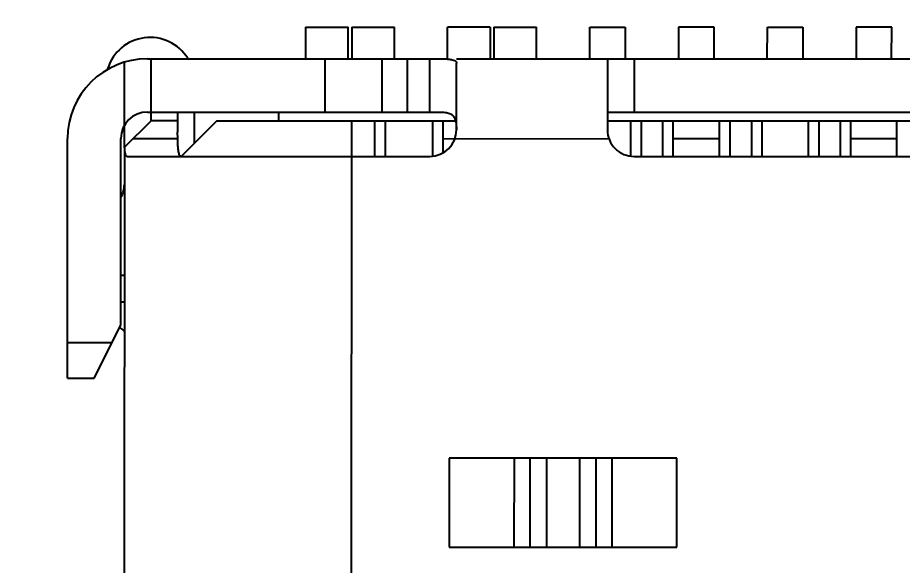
# Model space of a CAD drawing. Header units: millimetres. Extents: x -67 to 102, y -58 to 29.
# Drawn here: x 57.022 to 62.002, y -37.754 to -34.67 of the extents above; entities that cross this region are included whole.
import ezdxf

# ---------------------------------------------------------------- set-up
doc = ezdxf.new("R2010")
doc.units = ezdxf.units.MM
doc.header["$LTSCALE"] = 1.21
doc.header["$MEASUREMENT"] = 0
doc.header["$PDMODE"] = 3
doc.header["$PDSIZE"] = 0.3125
doc.layers.get('0').update_dxf_attribs({"linetype": 'CONTINUOUS'})
doc.layers.get('DEFPOINTS').update_dxf_attribs({"linetype": 'CONTINUOUS'})
doc.layers.add('Dim', color=3, linetype='CONTINUOUS', lineweight=25)
doc.styles.get("Standard").update_dxf_attribs({"font": 'txt', "width": 0.8})
doc.dimstyles.get("Standard").update_dxf_attribs({"dimtxt": 0.15625, "dimasz": 0.1875, "dimexe": 0.125, "dimexo": 0.0625, "dimgap": 0.09, "dimtad": 0, "dimtih": 1, "dimtoh": 1, "dimzin": 4, "dimdsep": 46, "dimtxsty": 'Standard', "dimblk": '_FILLED', "dimblk1": '_FILLED', "dimblk2": '_FILLED', "dimcen": 0.09, "dimazin": 1, "dimtp": 0.01, "dimtm": 0.01, "dimtfac": 1, "dimtofl": 0, "dimtmove": 0, "dimatfit": 3, "dimldrblk": '_FILLED', "dimfxl": 1, "dimtolj": 1, "dimtzin": 4, "dimarcsym": 0})

# ---------------------------------------------------------------- blocks, each defined once
blk = doc.blocks.new('_FILLED')
at = {"color": 0, "linetype": 'ByBlock'}
blk.add_solid([(0, 0), (-1, 0.1667), (-1, -0.1667)], dxfattribs=at)
blk = doc.blocks.new('*D46')
at = {"color": 0, "linetype": 'ByBlock', "lineweight": -2}
for p, q in [((46.8524, -34.0313), (46.8524, -55.0848)), ((77.3324, -34.0313), (77.3324, -55.0848)), ((46.8524, -54.9598), (58.9357, -54.9598)), ((77.3324, -54.9598), (65.2491, -54.9598))]:
    blk.add_line(p, q, dxfattribs=at)
at = {"layer": 'DEFPOINTS', "color": 0, "linetype": 'ByBlock'}
for p in [(46.8524, -33.9688), (77.3324, -33.9688)]:
    blk.add_point(p, dxfattribs=at)
at = {"color": 0, "linetype": 'ByBlock', "lineweight": -2, "xscale": 2, "yscale": 2, "zscale": 2, "rotation": 180}
blk.add_blockref('_FILLED', (46.8524, -54.9598), dxfattribs=at)
at = {"color": 0, "linetype": 'ByBlock', "lineweight": -2, "xscale": 2, "yscale": 2, "zscale": 2}
blk.add_blockref('_FILLED', (77.3324, -54.9598), dxfattribs=at)
at = {"color": 0, "linetype": 'ByBlock', "lineweight": -2, "insert": (62.0924, -54.9598), "char_height": 2, "attachment_point": 5}
blk.add_mtext('\\A1;30.48', dxfattribs=at)

msp = doc.modelspace()

# ---------------------------------------------------------------- linework, layer by layer
at = {"color": 7, "linetype": 'Continuous'}
for p, q in [((58.6426, -34.7231), (58.6425, -34.9013)), ((58.6426, -34.7231), (58.8826, -34.7231)), ((58.8825, -34.9013), (58.8826, -34.7231)), ((58.9026, -34.7231), (58.9025, -34.9013)), ((58.9026, -34.7231), (59.1426, -34.7231)), ((59.1425, -34.9013), (59.1426, -34.7231)), ((59.4425, -34.9013), (59.4426, -34.7232)), ((59.6826, -34.7232), (59.4426, -34.7232)), ((59.6826, -34.7232), (59.6825, -34.9014)), ((59.7026, -34.7232), (59.7025, -34.9014)), ((59.7026, -34.7232), (59.9426, -34.7232)), ((59.9425, -34.9014), (59.9426, -34.7232)), ((60.2425, -34.9014), (60.2426, -34.7233)), ((60.2426, -34.7233), (60.4426, -34.7233)), ((60.4426, -34.7233), (60.4425, -34.9015)), ((60.7426, -34.7233), (60.7425, -34.9015)), ((60.9426, -34.7233), (60.7426, -34.7233)), ((60.9425, -34.9015), (60.9426, -34.7233)), ((61.2425, -34.9015), (61.2426, -34.7234)), ((61.2426, -34.7234), (61.4426, -34.7234)), ((61.4426, -34.7234), (61.4425, -34.9016)), ((61.7426, -34.7234), (61.7425, -34.9016)), ((61.9426, -34.7234), (61.7426, -34.7234)), ((61.9425, -34.9016), (61.9426, -34.7234)), ((57.7525, -34.9012), (59.3425, -34.9013)), ((57.7725, -35.2512), (57.7725, -34.9012)), ((58.7527, -35.2013), (58.7528, -34.9013)), ((59.0736, -35.2013), (59.0736, -34.9013)), ((59.2141, -34.9013), (59.2141, -35.2013)), ((59.3425, -35.2013), (59.3425, -34.9013)), ((59.4925, -34.9014), (64.6925, -34.9019)), ((60.3425, -34.9014), (60.3425, -35.3014)), ((60.4925, -34.9015), (60.4925, -35.2015)), ((57.6225, -35.3995), (57.6225, -34.9203)), ((59.4925, -35.3014), (59.4925, -34.9271)), ((57.7525, -35.2012), (59.3425, -35.2013)), ((57.9225, -35.2012), (57.9225, -35.3149)), ((58.0174, -35.3763), (58.0174, -35.2012)), ((58.4925, -35.2512), (58.4925, -35.2012)), ((60.3425, -35.2014), (63.8425, -35.2018)), ((57.6242, -35.3995), (57.7725, -35.2512)), ((57.9225, -35.2512), (57.7725, -35.2512)), ((58.1425, -35.2512), (57.9425, -35.4512)), ((58.1425, -35.2512), (59.4867, -35.2513)), ((58.9017, -42.4313), (58.9025, -35.2513)), ((59.03, -35.2513), (59.03, -35.4513)), ((59.09, -35.2513), (59.09, -35.4513)), ((59.3575, -35.2513), (59.3575, -35.449)), ((59.4175, -35.4296), (59.4175, -35.2513)), ((60.3425, -35.2514), (63.8425, -35.2518)), ((60.4725, -35.2515), (60.4725, -35.4483)), ((60.5325, -35.2515), (60.5325, -35.4515)), ((60.6525, -35.2515), (60.6525, -35.4515)), ((60.7125, -35.4515), (60.7125, -35.2515)), ((60.9725, -35.4515), (60.9725, -35.2515)), ((61.0325, -35.4515), (61.0325, -35.2515)), ((61.1525, -35.2515), (61.1525, -35.4515)), ((61.2125, -35.2515), (61.2125, -35.4515)), ((61.4725, -35.2516), (61.4725, -35.4516)), ((61.5325, -35.2516), (61.5325, -35.4516)), ((61.6525, -35.2516), (61.6525, -35.4516)), ((61.7125, -35.4516), (61.7125, -35.2516)), ((61.9725, -35.4516), (61.9725, -35.2516)), ((57.3023, -36.7011), (57.3025, -35.3511)), ((57.6024, -36.4011), (57.6025, -35.3511)), ((57.6725, -35.3512), (57.9229, -35.3512)), ((57.9229, -35.3512), (57.9225, -35.3149)), ((59.4175, -35.3513), (60.3511, -35.3514)), ((60.9725, -35.3515), (60.7125, -35.3515)), ((61.9725, -35.3516), (61.7125, -35.3516)), ((57.6225, -35.4011), (57.6217, -42.4311)), ((57.6382, -35.4512), (59.3425, -35.4513)), ((60.4925, -35.4515), (63.6925, -35.4518)), ((57.6224, -36.1211), (57.6024, -36.1211)), ((57.6024, -36.2711), (57.6224, -36.2711)), ((57.4523, -36.7011), (57.6024, -36.4011)), ((57.5524, -36.5011), (57.3024, -36.5011)), ((57.3023, -36.7011), (57.4523, -36.7011)), ((60.7326, -37.1515), (59.452, -37.1513)), ((59.452, -37.1513), (59.452, -37.6513)), ((59.8181, -37.6514), (59.8182, -37.1514)), ((59.9067, -37.6514), (59.9068, -37.1514)), ((59.9983, -37.1514), (59.9983, -37.6514)), ((60.1862, -37.6514), (60.1863, -37.1514)), ((60.2778, -37.1514), (60.2778, -37.6514)), ((60.3664, -37.1514), (60.3664, -37.6514)), ((60.7325, -37.6515), (60.7326, -37.1515)), ((59.452, -37.6513), (60.7325, -37.6515))]:
    msp.add_line(p, q, dxfattribs=at)
for centre, radius, start, end in [((57.7674, -35.0313), 0.25, 32.0538, 162.8949), ((57.7525, -35.3512), 0.45, 89.9938, 179.9938), ((57.7525, -35.3512), 0.15, 89.9938, 179.9938), ((59.3425, -35.3013), 0.15, 269.9938, 359.9938), ((60.4925, -35.3015), 0.15, 179.9938, 269.9938), ((57.4725, -35.609), 0.15, 330.0897, 359.9938), ((57.7674, -36.2313), 0.25, 226.6904, 233.7899)]:
    msp.add_arc(centre, radius, start, end, dxfattribs=at)
for points, knots in [([(59.3425, -34.9013), (59.3524, -34.9013), (59.3717, -34.9013), (59.3998, -34.9014), (59.4256, -34.9019), (59.4482, -34.9032), (59.4668, -34.9058), (59.4808, -34.91), (59.4905, -34.9171), (59.4925, -34.924), (59.4925, -34.9271)], [0, 0, 0, 0, 0.184568, 0.362245, 0.525436, 0.668087, 0.785345, 0.875124, 0.941747, 1, 1, 1, 1]), ([(59.3425, -35.2013), (59.3536, -35.2013), (59.3753, -35.2013), (59.4064, -35.2017), (59.4345, -35.2039), (59.4587, -35.2101), (59.4775, -35.2244), (59.4874, -35.2464), (59.4913, -35.2725), (59.492, -35.2913), (59.4923, -35.3014)], [0, 0, 0, 0, 0.152712, 0.297903, 0.428287, 0.53978, 0.63798, 0.740984, 0.861776, 1, 1, 1, 1]), ([(57.9431, -35.4512), (57.9413, -35.4512), (57.9373, -35.4496), (57.9331, -35.4436), (57.9299, -35.435), (57.9273, -35.4233), (57.9254, -35.4089), (57.9236, -35.3846), (57.9231, -35.365), (57.9229, -35.3512)], [0, 0, 0, 0, 0.049898, 0.113038, 0.199102, 0.310754, 0.447995, 0.609955, 1, 1, 1, 1]), ([(57.6382, -35.4512), (57.6372, -35.4512), (57.6351, -35.4504), (57.6326, -35.4475), (57.6305, -35.4432), (57.6278, -35.4345), (57.6256, -35.4197), (57.6246, -35.4068), (57.6242, -35.3995)], [0, 0, 0, 0, 0.051434, 0.114616, 0.198862, 0.307857, 0.603691, 1, 1, 1, 1])]:
    msp.add_open_spline(points, degree=3, knots=knots, dxfattribs=at)

# ---------------------------------------------------------------- dimensions: what is measured, and where the dimension line sits
at = {"layer": 'Dim'}
dim = msp.add_linear_dim(base=(77.3324, -54.9598), p1=(46.8524, -33.9688), p2=(77.3324, -33.9688), dimstyle='Standard', override={"dimtxt": 2, "dimasz": 2, "dimtih": 0, "dimtoh": 0, "dimzin": 0, "dimcen": 0.198, "dimadec": 0, "dimazin": 0, "dimtp": 0, "dimtm": 0, "dimtdec": 4, "dimtzin": 0}, dxfattribs=at)
dim.commit()
dim.dimension.update_dxf_attribs({"geometry": '*D46', "text_midpoint": (62.0924, -54.9598)})

doc.saveas('drawing.dxf')
